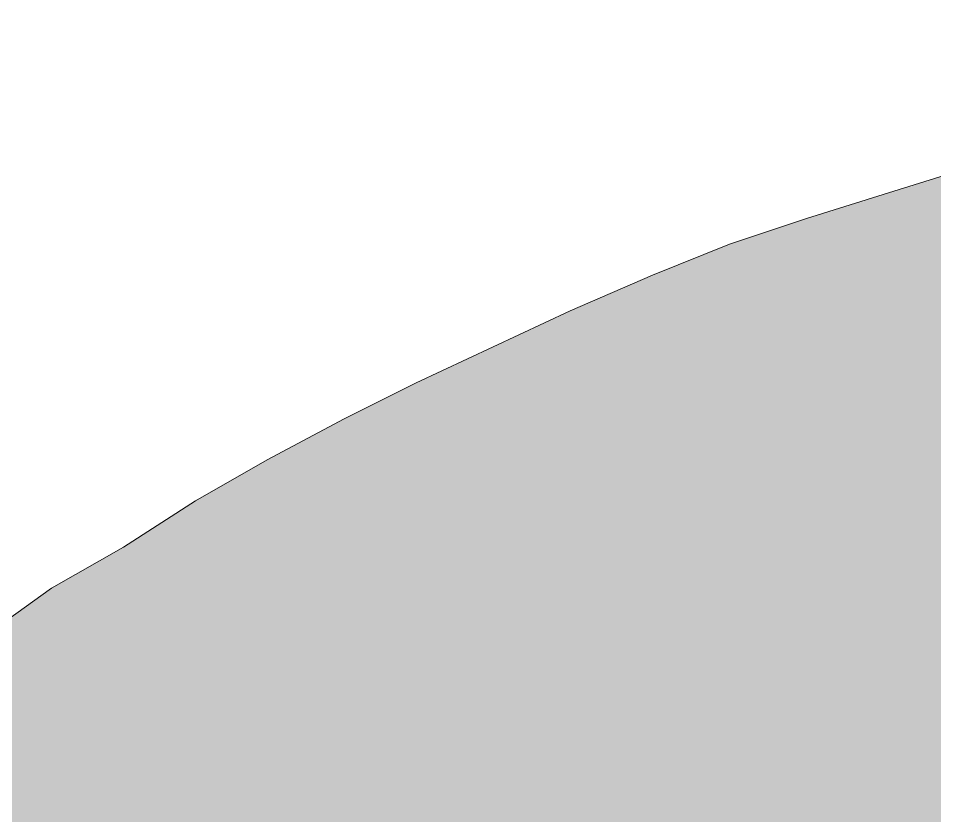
# Model space of a CAD drawing. Extents: x 0 to 420, y 0 to 297.
# Drawn here: x 38.0171 to 38.3879, y 136.786 to 137.1086 of the extents above; entities that cross this region are included whole.
import ezdxf

# ---------------------------------------------------------------- set-up
doc = ezdxf.new("R2010")
doc.units = 0
doc.header["$LTSCALE"] = 0.5
doc.layers.add('L25', color=1, linetype='CONTINUOUS')

msp = doc.modelspace()

# ---------------------------------------------------------------- hatches: boundary and pattern name
at = {"layer": 'L25'}
h = msp.add_hatch(color=256, dxfattribs=at)
h.paths.add_polyline_path([(39.4785906, 135.9742902), (40.1080673, 136.267215), (40.0935249, 136.3004547), (40.0769051, 136.3316169), (40.0582077, 136.3627791), (40.0415879, 136.3939413), (40.0228906, 136.4251035), (40.0021157, 136.4562657), (39.9834184, 136.4853505), (39.9626436, 136.5144352), (39.9397913, 136.5435199), (39.9190165, 136.5726047), (39.8961642, 136.5996119), (39.8733119, 136.6266192), (39.8483822, 136.6536264), (39.8234524, 136.6785562), (39.7985226, 136.7055634), (39.7715154, 136.7304932), (39.7465856, 136.7533455), (39.7216558, 136.7761978), (39.6946486, 136.7969726), (39.6676413, 136.8177474), (39.6406341, 136.8385222), (39.6115494, 136.8572195), (39.5845421, 136.8779943), (39.5554574, 136.8946142), (39.5263727, 136.9133115), (39.4952104, 136.9299314), (39.4661257, 136.9465512), (39.4349635, 136.9610936), (39.4038013, 136.9756359), (39.3726391, 136.9901783), (39.3414769, 137.0047207), (39.3103147, 137.0171855), (39.277075, 137.0275729), (39.2438353, 137.0379604), (39.2126731, 137.0483478), (39.1794334, 137.0587352), (39.1461937, 137.0670451), (39.112954, 137.075355), (39.0797143, 137.0815874), (39.0464746, 137.0878199), (39.0111574, 137.0940523), (38.9779177, 137.0982073), (38.944678, 137.1023623), (38.9093609, 137.1044397), (38.8761212, 137.1065172), (38.840804, 137.1065172), (38.8075643, 137.1085947), (38.7722471, 137.1065172), (38.7390075, 137.1065172), (38.7036903, 137.1044397), (38.6704506, 137.1023623), (38.6372109, 137.0982073), (38.6018937, 137.0940523), (38.568654, 137.0878199), (38.5354143, 137.0815874), (38.5021746, 137.075355), (38.468935, 137.0670451), (38.4356953, 137.0587352), (38.4024556, 137.0483478), (38.3692159, 137.0379604), (38.3359762, 137.0275729), (38.304814, 137.0171855), (38.2736518, 137.0047207), (38.2404121, 136.9901783), (38.2092499, 136.9756359), (38.1780877, 136.9610936), (38.1490029, 136.9465512), (38.1178407, 136.9299314), (38.088756, 136.9133115), (38.0596713, 136.8946142), (38.0305865, 136.8779943), (38.0015018, 136.8572195), (37.9744945, 136.8385222), (37.9454098, 136.8177474), (37.92048, 136.7969726), (37.8934728, 136.7761978), (37.8664655, 136.7533455), (37.8415358, 136.7304932), (37.816606, 136.7055634), (37.7937537, 136.6827111), (37.7709014, 136.6577814), (37.7480491, 136.6328516), (37.7251969, 136.6079218), (37.704422, 136.5809146), (37.6836472, 136.5539073), (37.6628724, 136.5269001), (37.6441751, 136.4998928), (37.6254778, 136.4708081), (37.6067804, 136.4438009), (37.5880831, 136.4147161), (37.5714633, 136.3856314), (37.5569209, 136.3544692), (37.5403011, 136.3253845), (37.5257587, 136.2942222), (37.5132938, 136.26306), (37.4987514, 136.2318978), (37.4862866, 136.2007356), (37.4758992, 136.1695734), (37.4634343, 136.1384112), (37.4551244, 136.1051715), (37.4447369, 136.0719318), (37.436427, 136.0407696), (37.4281171, 136.0075299), (37.4218847, 135.9742902), (37.4094198, 135.9078108), (37.3990324, 135.8413314), (37.388645, 135.7748521), (37.3782576, 135.7062952), (37.3699476, 135.6398158), (37.3616377, 135.5733364), (37.3533278, 135.506857), (37.3470954, 135.4383002), (37.3429404, 135.3718208), (37.336708, 135.3032639), (37.332553, 135.2367845), (37.3304755, 135.1682277), (37.328398, 135.1017483), (37.3263205, 135.0331914), (37.3263205, 134.966712), (37.3263205, 134.8981552), (37.328398, 134.8316758), (37.3304755, 134.7631189), (37.332553, 134.6966396), (37.336708, 134.6280827), (37.3429404, 134.5616033), (37.3470954, 134.4930464), (37.3533278, 134.4265671), (37.3616377, 134.3580102), (37.3699476, 134.2915308), (37.3782576, 134.2250514), (37.388645, 134.158572), (37.3990324, 134.0920927), (37.4094198, 134.0235358), (37.4218847, 133.9570564), (37.4281171, 133.9258942), (37.436427, 133.8926545), (37.4447369, 133.8594148), (37.4551244, 133.8261751), (37.4634343, 133.7950129), (37.4758992, 133.7617732), (37.4862866, 133.730611), (37.4987514, 133.6994488), (37.5132938, 133.6682866), (37.5257587, 133.6371244), (37.5403011, 133.6059622), (37.5569209, 133.5768774), (37.5714633, 133.5477927), (37.5880831, 133.5166305), (37.6067804, 133.4896232), (37.6254778, 133.4605385), (37.6441751, 133.4314538), (37.6628724, 133.4044465), (37.6836472, 133.3774393), (37.704422, 133.350432), (37.7251969, 133.3255023), (37.7480491, 133.298495), (37.7709014, 133.2735652), (37.7937537, 133.2486355), (37.816606, 133.2257832), (37.8415358, 133.2029309), (37.8664655, 133.1800786), (37.8934728, 133.1572263), (37.92048, 133.134374), (37.9454098, 133.1135992), (37.9744945, 133.0928244), (38.0015018, 133.0741271), (38.0305865, 133.0554298), (38.0596713, 133.0367324), (38.088756, 133.0180351), (38.1178407, 133.0014153), (38.1490029, 132.9847954), (38.1780877, 132.9702531), (38.2092499, 132.9557107), (38.2404121, 132.9411683), (38.2736518, 132.9287034), (38.304814, 132.9162386), (38.3359762, 132.9037737), (38.3692159, 132.8933863), (38.4024556, 132.8829989), (38.4356953, 132.8726115), (38.468935, 132.8643015), (38.5021746, 132.8580691), (38.5354143, 132.8497592), (38.568654, 132.8435267), (38.6018937, 132.8393718), (38.6372109, 132.8352168), (38.6704506, 132.8310618), (38.7036903, 132.8269069), (38.7390075, 132.8248294), (38.7722471, 132.8248294), (38.8075643, 132.8248294), (38.840804, 132.8248294), (38.8761212, 132.8248294), (38.9093609, 132.8269069), (38.944678, 132.8310618), (38.9779177, 132.8352168), (39.0111574, 132.8393718), (39.0464746, 132.8435267), (39.0797143, 132.8497592), (39.112954, 132.8580691), (39.1461937, 132.8643015), (39.1794334, 132.8726115), (39.2126731, 132.8829989), (39.2438353, 132.8933863), (39.277075, 132.9037737), (39.3103147, 132.9162386), (39.3414769, 132.9287034), (39.3726391, 132.9411683), (39.4038013, 132.9557107), (39.4349635, 132.9702531), (39.4661257, 132.9847954), (39.4952104, 133.0014153), (39.5263727, 133.0180351), (39.5554574, 133.0367324), (39.5845421, 133.0554298), (39.6115494, 133.0741271), (39.6406341, 133.0928244), (39.6676413, 133.1135992), (39.6946486, 133.134374), (39.7216558, 133.1572263), (39.7465856, 133.1800786), (39.7715154, 133.2029309), (39.7964452, 133.2237057), (39.8192974, 133.246558), (39.8400723, 133.2714878), (39.8629245, 133.29434), (39.8836993, 133.3192698), (39.9044742, 133.3441996), (39.925249, 133.3691294), (39.9439463, 133.3961366), (39.9626436, 133.4231439), (39.9792635, 133.4501511), (39.9979608, 133.4771584), (40.0145806, 133.5041656), (40.029123, 133.5332503), (40.0457428, 133.5602576), (40.0602852, 133.5893423), (40.0727501, 133.618427), (40.0872925, 133.6495893), (40.0997573, 133.678674), (40.1101447, 133.7077587), (40.1226096, 133.7389209), (40.132997, 133.7700831), (40.141307, 133.8012454), (40.1496169, 133.8324076), (39.4785906, 134.0006835), (39.4723582, 133.9778312), (39.4661257, 133.9570564), (39.4578158, 133.9342041), (39.4495059, 133.9134293), (39.4411959, 133.8926545), (39.4308085, 133.8718797), (39.4204211, 133.8511049), (39.4079563, 133.8324076), (39.3954914, 133.8116328), (39.3830265, 133.7929354), (39.3705616, 133.7742381), (39.3560192, 133.7576183), (39.3414769, 133.7389209), (39.3269345, 133.7223011), (39.3103147, 133.7056812), (39.2936948, 133.6890614), (39.2749975, 133.6724415), (39.2563002, 133.6578992), (39.2376028, 133.6412793), (39.216828, 133.6288144), (39.1981307, 133.6142721), (39.1773559, 133.6018072), (39.1565811, 133.5893423), (39.1337288, 133.5768774), (39.112954, 133.56649), (39.0901017, 133.5561026), (39.0672494, 133.5477927), (39.0464746, 133.5374053), (39.0215448, 133.5311729), (38.9986925, 133.5228629), (38.9758403, 133.5166305), (38.9509105, 133.5124755), (38.9280582, 133.5062431), (38.9031284, 133.5041656), (38.8802761, 133.5000106), (38.8553464, 133.4979332), (38.8304166, 133.4958557), (38.8075643, 133.4958557), (38.7826346, 133.4958557), (38.7577048, 133.4979332), (38.7348525, 133.5000106), (38.7099227, 133.5041656), (38.684993, 133.5062431), (38.6621407, 133.5124755), (38.6392884, 133.5166305), (38.6143586, 133.5228629), (38.5915063, 133.5311729), (38.568654, 133.5374053), (38.5458017, 133.5477927), (38.5229495, 133.5561026), (38.5021746, 133.56649), (38.4793224, 133.5768774), (38.4585476, 133.5893423), (38.4377727, 133.6018072), (38.4169979, 133.6142721), (38.3962231, 133.6288144), (38.3775258, 133.6412793), (38.356751, 133.6578992), (38.3380537, 133.6724415), (38.3214338, 133.6890614), (38.3027365, 133.7056812), (38.2861167, 133.7243786), (38.2674193, 133.7430759), (38.2507995, 133.7638507), (38.2362571, 133.782548), (38.2196373, 133.8033228), (38.2050949, 133.8261751), (38.1905525, 133.8469499), (38.1780877, 133.8698022), (38.1656228, 133.890577), (38.1531579, 133.9134293), (38.1427705, 133.9383591), (38.1323831, 133.9612114), (38.1240732, 133.9861411), (38.1136858, 134.0089934), (38.1074533, 134.0339232), (38.0991434, 134.058853), (38.0929109, 134.0837827), (38.0804461, 134.1377972), (38.0700587, 134.1918117), (38.0575938, 134.2479037), (38.0472064, 134.3019182), (38.0388964, 134.3559327), (38.0305865, 134.4120247), (38.0222766, 134.4660392), (38.0160442, 134.5221312), (38.0098117, 134.5782232), (38.0035793, 134.6322376), (37.9994243, 134.6883296), (37.9952693, 134.7444216), (37.9931919, 134.7984361), (37.9911144, 134.8545281), (37.9890369, 134.9106201), (37.9890369, 134.966712), (37.9890369, 135.0207265), (37.9911144, 135.0768185), (37.9931919, 135.1329105), (37.9952693, 135.1890025), (37.9994243, 135.243017), (38.0035793, 135.299109), (38.0098117, 135.3552009), (38.0160442, 135.4092154), (38.0222766, 135.4653074), (38.0305865, 135.5193219), (38.0388964, 135.5754139), (38.0472064, 135.6294284), (38.0575938, 135.6855204), (38.0700587, 135.7395349), (38.0804461, 135.7935494), (38.0929109, 135.8475639), (38.0991434, 135.8724937), (38.1074533, 135.8974234), (38.1136858, 135.9223532), (38.1240732, 135.947283), (38.1323831, 135.9701353), (38.1427705, 135.995065), (38.1531579, 136.0179173), (38.1656228, 136.0407696), (38.1780877, 136.0636219), (38.1905525, 136.0843967), (38.2050949, 136.107249), (38.2196373, 136.1280238), (38.2362571, 136.1487986), (38.2507995, 136.1695734), (38.2674193, 136.1882707), (38.2861167, 136.2069681), (38.3027365, 136.2256654), (38.3214338, 136.2422852), (38.3380537, 136.2589051), (38.356751, 136.2755249), (38.3775258, 136.2900673), (38.3962231, 136.3046097), (38.4169979, 136.3170745), (38.4377727, 136.3316169), (38.4585476, 136.3440818), (38.4793224, 136.3544692), (38.5021746, 136.3648566), (38.5229495, 136.375244), (38.5458017, 136.3856314), (38.568654, 136.3939413), (38.5915063, 136.4022512), (38.6143586, 136.4084837), (38.6392884, 136.4147161), (38.6621407, 136.4209486), (38.684993, 136.4251035), (38.7099227, 136.4292585), (38.7348525, 136.431336), (38.7577048, 136.4334135), (38.7826346, 136.4354909), (38.8075643, 136.4354909), (38.8304166, 136.4354909), (38.8553464, 136.4334135), (38.8802761, 136.431336), (38.9031284, 136.4292585), (38.9280582, 136.4251035), (38.9509105, 136.4209486), (38.9758403, 136.4147161), (38.9986925, 136.4084837), (39.0215448, 136.4022512), (39.0464746, 136.3939413), (39.0672494, 136.3856314), (39.0901017, 136.375244), (39.112954, 136.3648566), (39.1337288, 136.3544692), (39.1565811, 136.3440818), (39.1773559, 136.3316169), (39.1981307, 136.3170745), (39.216828, 136.3046097), (39.2376028, 136.2900673), (39.2563002, 136.2755249), (39.2749975, 136.2589051), (39.2936948, 136.2422852), (39.3103147, 136.2256654), (39.329012, 136.2069681), (39.3456318, 136.1882707), (39.3622517, 136.1695734), (39.376794, 136.1487986), (39.3913364, 136.1280238), (39.4058788, 136.107249), (39.4204211, 136.0864742), (39.432886, 136.0656994), (39.4453509, 136.0428471), (39.4578158, 136.0199948), (39.4682032, 135.9971425)])
h.paths.add_polyline_path([(40.6876844, 132.866379), (42.1128362, 137.0649676), (42.7859399, 137.0649676), (44.2131692, 132.866379), (43.4985158, 132.866379), (43.0996395, 134.0422331), (41.7991366, 134.0422331), (41.4002603, 132.866379)])
h.paths.add_polyline_path([(42.8690392, 134.7132594), (42.029737, 134.7132594), (42.4493881, 135.9742902)], flags=16)
h.paths.add_polyline_path([(44.942365, 137.0649676), (45.6154687, 137.0649676), (45.6154687, 133.5374053), (47.5038987, 133.5374053), (47.5038987, 132.866379), (44.942365, 132.866379)])
h.paths.add_polyline_path([(48.174925, 137.0649676), (48.8459513, 137.0649676), (48.8459513, 133.5374053), (50.7343813, 133.5374053), (50.7343813, 132.866379), (48.174925, 132.866379)])

# ---------------------------------------------------------------- linework, layer by layer
at = {"layer": 'L25', "lineweight": 0, "elevation": 0.0007629}
msp.add_lwpolyline([(38.4024556, 137.0483478), (38.3692159, 137.0379604), (38.3359762, 137.0275729), (38.304814, 137.0171855), (38.2736518, 137.0047207), (38.2404121, 136.9901783), (38.2092499, 136.9756359), (38.1780877, 136.9610936), (38.1490029, 136.9465512), (38.1178407, 136.9299314), (38.088756, 136.9133115), (38.0596713, 136.8946142), (38.0305865, 136.8779943), (38.0015018, 136.8572195)], dxfattribs=at)

doc.saveas('drawing.dxf')
